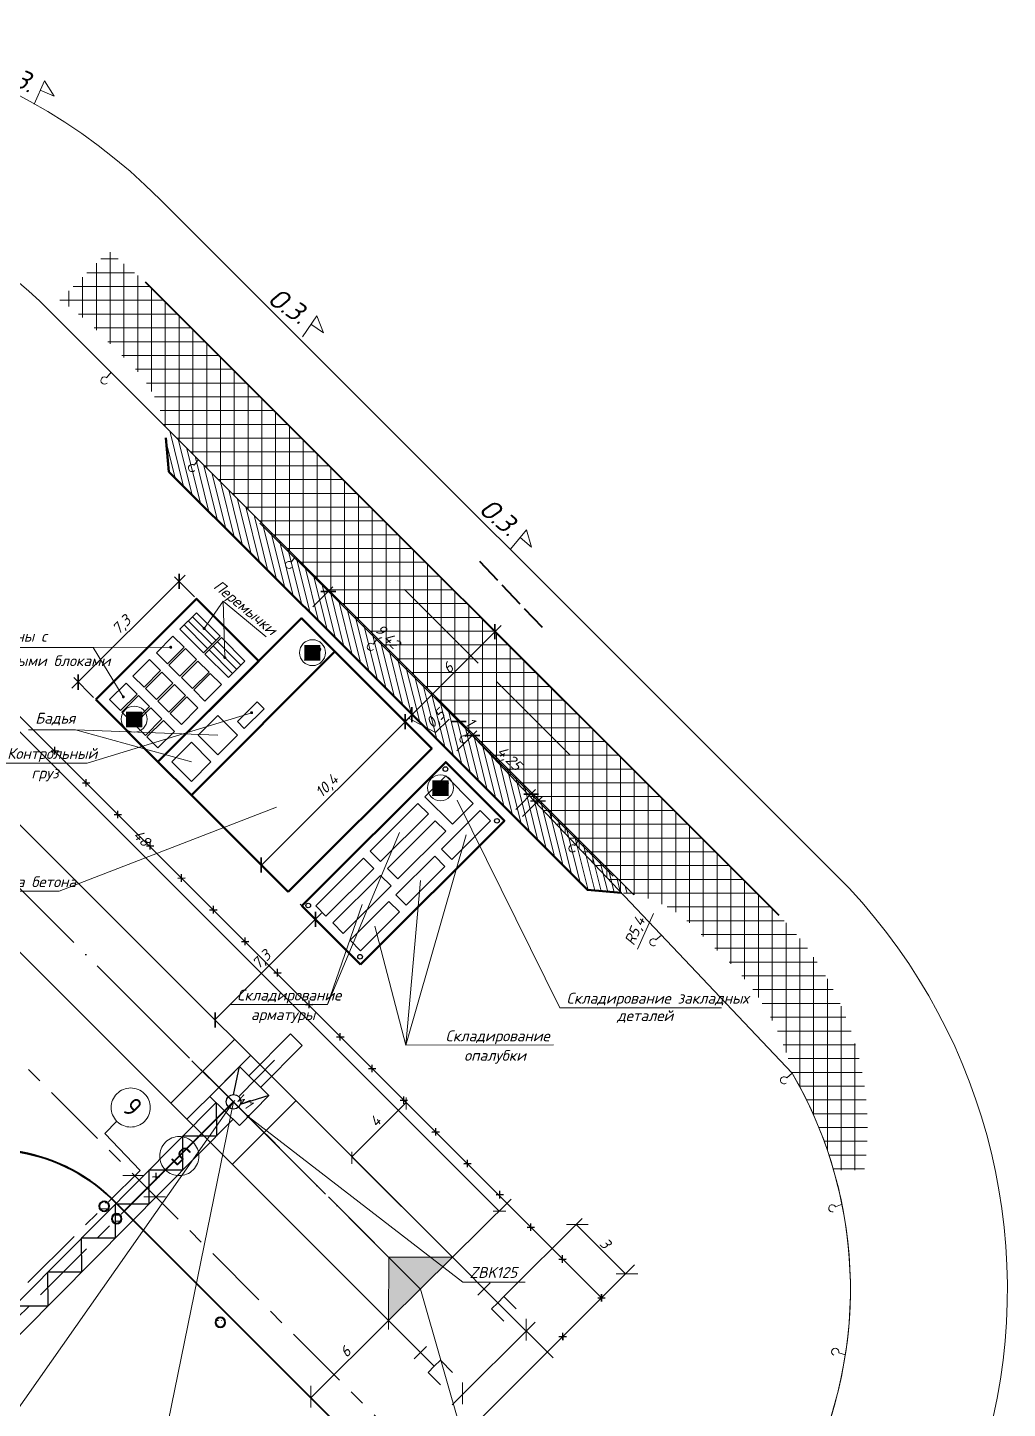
# Model space of a CAD drawing. Header units: millimetres. Extents: x 2279 to 5236, y 896 to 2828.
# Drawn here: x 3051.7 to 3232.1, y 2573.1 to 2827.4 of the extents above; entities that cross this region are included whole.
import ezdxf

# ---------------------------------------------------------------- set-up
doc = ezdxf.new("R2010")
doc.units = ezdxf.units.MM
doc.linetypes.add('ACAD_ISO04W100', pattern=[30, 24, -3, 0, -3])
doc.linetypes.add('ADSK_Линия сетки', pattern=[21, 12, -3, 3, -3])
for name, color, linetype in [('PDF _!!ОСНОВНАЯ', 7, 'Continuous'), ('PDF _!!СЕТИ - ВК', 7, 'Continuous'), ('PDF _!!ТОНКАЯ', 7, 'Continuous'), ('PDF _0', 7, 'Continuous'), ('PDF _СПДС_!!ТОНКАЯ', 7, 'Continuous'), ('PDF _Текст', 7, 'Continuous'), ('оси', 240, 'ACAD_ISO04W100')]:
    doc.layers.add(name, color=color, linetype=linetype)
doc.layers.add('Колонны', color=7, linetype='Continuous', lineweight=18)
doc.layers.add('Перекрытия', color=7, linetype='Continuous', lineweight=18)
doc.styles.add('GOST Common_1', font='GOST_Common.ttf', dxfattribs={"width": 0.9, "height": 1000})
doc.styles.add('PDF ISOCPEUR Italic', font='isocpeui.ttf')
pattern_1 = [(0, (16760.0138, -1012.4767), (0, 2.54), []), (90, (16760.0138, -1012.4767), (-2.54, 2e-16), [])]
pattern_2 = [(104, (16760.0138, -1012.4767), (-1.0977643, -0.27370338), [])]
pattern_3 = [(180, (3046.834, 2550.3535), (-2.000961, -1.143406), [2.858516, -0.571703, 0.02415, -0.547553])]

# ---------------------------------------------------------------- blocks, each defined once
blk = doc.blocks.new('Ось сетки - D10-4847-Первый этаж 0_000')
at = {"layer": 'оси', "lineweight": 18}
for start, end in [(360, 180), (180, 360)]:
    blk.add_arc((0, 0), 5, start, end, dxfattribs=at)

msp = doc.modelspace()

# ---------------------------------------------------------------- hatches: boundary and pattern name
at = {"linetype": 'ByBlock', "lineweight": 15, "ltscale": 10}
h = msp.add_hatch(dxfattribs=at)
h.set_pattern_fill('NET', color=256, scale=0.8)
h.set_pattern_definition(pattern_1)
h.paths.add_polyline_path([(3070.89, 2765.18, -0.147926), (3076.79, 2754.23), (3126.3, 2704.72), (3137.73, 2716.15), (3134.9, 2718.98), (3073.31, 2780.6), (3066.62, 2786.31), (3057.55, 2777.25, -0.04845), (3064, 2772.03)])
h.paths.add_polyline_path([(3129.61, 2706.77), (3131.41, 2708.57), (3128.01, 2711.96), (3126.22, 2710.17)], flags=25)
h.paths.add_polyline_path([(3113.88, 2716.04), (3118.49, 2711.48), (3121.86, 2714.89), (3117.25, 2719.46)], flags=25)
h = msp.add_hatch(dxfattribs=at)
h.set_pattern_fill('JIS_WOOD', color=256, scale=1.6, angle=59)
h.set_pattern_definition(pattern_2)
h.paths.add_polyline_path([(3077.7, 2745.63), (3110.86, 2712.48), (3122.45, 2700.88), (3126.3, 2704.72), (3076.79, 2754.23, -0.027617), (3077.14, 2751.88)])
h.paths.add_polyline_path([(3084.39, 2723.79), (3095.81, 2714.37), (3098.86, 2718.07), (3087.44, 2727.49)], flags=25)
at = {"linetype": 'ByBlock', "lineweight": 20, "ltscale": 10}
h = msp.add_hatch(dxfattribs=at)
h.set_pattern_fill('ANSI31', color=256, scale=0.0024)
h.set_pattern_definition([(45, (16760.01376, -1012.476673), (-0.0053881536726, 0.0053881536726), [])])
h.paths.add_polyline_path([(3118.11, 2589.25), (3124.01, 2595.08), (3118.19, 2600.9)])
h.paths.add_polyline_path([(3118.19, 2600.9), (3124.01, 2595.08), (3129.89, 2600.9)])
h.paths.add_polyline_path([(3005.55, 2725.25), (2999.69, 2719.39), (3005.55, 2713.54)])
h.paths.add_polyline_path([(3075.33, 2629.58), (3072.45, 2632.46), (3066.84, 2626.84), (3069.71, 2623.96)], flags=9)
at = {"linetype": 'ByBlock', "lineweight": 15, "ltscale": 10}
h = msp.add_hatch(dxfattribs=at)
h.set_pattern_fill('NET', color=256, scale=0.8)
h.set_pattern_definition(pattern_1)
h.paths.add_polyline_path([(3161.04, 2668.02, -0.174775), (3174.3, 2661.79), (3177.17, 2658.9), (3178.89, 2657.18, -0.026163), (3182.27, 2653.77, -0.126575), (3192.47, 2634.81, -0.06163), (3200.1, 2616.94), (3205.78, 2616.94, 0.034268), (3206.33, 2624.47, 0.199067), (3189.96, 2663.95), (3137.73, 2716.15), (3126.3, 2704.72)])
h = msp.add_hatch(dxfattribs=at)
h.set_pattern_fill('JIS_WOOD', color=256, scale=1.6, angle=59)
h.set_pattern_definition(pattern_2)
h.paths.add_polyline_path([(3154.75, 2668.58), (3160.96, 2668.02, -0.027956), (3163.34, 2667.68), (3126.3, 2704.72), (3123.59, 2702.01), (3122.46, 2700.87), (3123.32, 2700.01)])
h.paths.add_polyline_path([(3126.55, 2696.63), (3129.96, 2700.04), (3126.56, 2703.43), (3123.15, 2700.02)], flags=25)
at = {"layer": 'Колонны', "lineweight": 9}
h = msp.add_hatch(dxfattribs=at)
h.set_pattern_fill('FP_1', color=256, scale=0.003601, angle=135, style=0, pattern_type=2)
h.set_pattern_definition(pattern_3)
h.paths.add_polyline_path([(3066.41, 2610.93), (3066.25, 2611.05), (3066.07, 2611.14), (3065.87, 2611.19), (3065.67, 2611.19), (3065.47, 2611.14), (3065.29, 2611.05), (3065.13, 2610.93), (3065.01, 2610.77), (3064.92, 2610.59), (3064.88, 2610.39), (3064.88, 2610.19), (3064.92, 2610), (3065.01, 2609.81), (3065.13, 2609.66), (3065.29, 2609.53), (3065.47, 2609.44), (3065.67, 2609.4), (3065.87, 2609.4), (3066.07, 2609.44), (3066.25, 2609.53), (3066.41, 2609.66), (3066.53, 2609.81), (3066.62, 2610), (3066.67, 2610.19), (3066.67, 2610.39), (3066.62, 2610.59), (3066.53, 2610.77)])
h = msp.add_hatch(dxfattribs=at)
h.set_pattern_fill('FP_1', color=256, scale=0.003601, angle=135, style=0, pattern_type=2)
h.set_pattern_definition(pattern_3)
h.paths.add_polyline_path([(3068.7, 2608.64), (3068.54, 2608.76), (3068.36, 2608.85), (3068.16, 2608.9), (3067.96, 2608.9), (3067.77, 2608.85), (3067.58, 2608.76), (3067.43, 2608.64), (3067.3, 2608.48), (3067.21, 2608.3), (3067.17, 2608.1), (3067.17, 2607.9), (3067.21, 2607.7), (3067.3, 2607.52), (3067.43, 2607.36), (3067.58, 2607.24), (3067.77, 2607.15), (3067.96, 2607.11), (3068.16, 2607.11), (3068.36, 2607.15), (3068.54, 2607.24), (3068.7, 2607.36), (3068.82, 2607.52), (3068.91, 2607.7), (3068.96, 2607.9), (3068.96, 2608.1), (3068.91, 2608.3), (3068.82, 2608.48)])
h = msp.add_hatch(dxfattribs=at)
h.set_pattern_fill('FP_1', color=256, scale=0.003601, angle=135, style=0, pattern_type=2)
h.set_pattern_definition(pattern_3)
h.paths.add_polyline_path([(3087.8, 2589.54), (3087.64, 2589.66), (3087.46, 2589.75), (3087.26, 2589.8), (3087.06, 2589.8), (3086.86, 2589.75), (3086.68, 2589.66), (3086.52, 2589.54), (3086.4, 2589.38), (3086.31, 2589.2), (3086.27, 2589), (3086.27, 2588.8), (3086.31, 2588.6), (3086.4, 2588.42), (3086.52, 2588.27), (3086.68, 2588.14), (3086.86, 2588.05), (3087.06, 2588.01), (3087.26, 2588.01), (3087.46, 2588.05), (3087.64, 2588.14), (3087.8, 2588.27), (3087.92, 2588.42), (3088.01, 2588.6), (3088.06, 2588.8), (3088.06, 2589), (3088.01, 2589.2), (3087.92, 2589.38)])

# ---------------------------------------------------------------- linework, layer by layer
at = {"linetype": 'ByBlock', "lineweight": 15, "ltscale": 10}
for p, q in [((3076.1, 2795.8), (3200.45, 2671.45)), ((3055.92, 2775.1), (3163.34, 2667.68)), ((2998.12, 2752.65), (3157.35, 2593.43)), ((3014.11, 2733.81), (3138.5, 2609.41)), ((3137.73, 2716.15), (3189.99, 2663.93)), ((3126.3, 2704.72), (3192.47, 2634.81)), ((3089.57, 2629.51), (2957.28, 2441.06)), ((3089.57, 2629.51), (3045.91, 2414.94)), ((3111.39, 2619.4), (3121.38, 2629.39)), ((3121.38, 2630.31), (3121.38, 2628.11)), ((3111.39, 2620.32), (3111.39, 2618.12)), ((3129.83, 2600.97), (3111.39, 2619.4)), ((3073.17, 2615.94), (3069.19, 2615.94)), ((3077.09, 2612.01), (3073.11, 2612.01)), ((3129.89, 2600.9), (3140.71, 2611.62)), ((3137.42, 2609.41), (3139.77, 2609.41)), ((3139.4, 2593.66), (3153.81, 2608.07)), ((3150.94, 2606.96), (3154.93, 2606.96)), ((3152.7, 2606.96), (3161.79, 2597.87)), ((3157.35, 2593.43), (3163.44, 2599.52)), ((3160.04, 2597.87), (3164.02, 2597.87)), ((3157.35, 2593.43), (3121.39, 2557.47)), ((3138.26, 2592.53), (3148.43, 2582.37)), ((3118.11, 2587.57), (3118.11, 2591.55)), ((3118.11, 2589.25), (3103.86, 2575)), ((3129.85, 2573.71), (3145.12, 2588.97)), ((3143.47, 2585.57), (3143.47, 2589.55)), ((3103.86, 2573.25), (3103.86, 2577.23)), ((3131.75, 2573.85), (3131.75, 2577.84))]:
    msp.add_line(p, q, dxfattribs=at)
at = {"linetype": 'ByBlock', "lineweight": 40, "ltscale": 10}
for p, q in [((3073.31, 2780.6), (3189.99, 2663.93)), ((3069.46, 2609.4), (3089.57, 2629.51)), ((3067.17, 2611.69), (3127.29, 2551.58))]:
    msp.add_line(p, q, dxfattribs=at)
at = {"linetype": 'ByBlock', "lineweight": 20, "ltscale": 10}
for p, q in [((3129.83, 2600.97), (3005.62, 2725.18)), ((3118.11, 2589.25), (2993.9, 2713.46)), ((3089.77, 2641.02), (3078.05, 2629.31)), ((3086.88, 2632.21), (3092.73, 2638.06)), ((3089.57, 2629.51), (3083.92, 2635.17)), ((3081.02, 2626.34), (3086.87, 2632.2)), ((3101.08, 2629.71), (3089.37, 2617.99)), ((3089.57, 2629.51), (3100.32, 2618.76)), ((3089.57, 2629.51), (3095.23, 2623.85)), ((3118.19, 2600.9), (3118.11, 2589.25)), ((3118.11, 2589.25), (3129.89, 2600.9)), ((3129.89, 2600.9), (3118.19, 2600.9)), ((3129.83, 2600.97), (3138.26, 2592.53)), ((3124.04, 2595.04), (3183.27, 2388.03)), ((3135.73, 2595.08), (3134.6, 2593.95)), ((3135.73, 2595.08), (3136.86, 2596.21)), ((3138.26, 2592.53), (3137.13, 2591.4)), ((3138.26, 2592.53), (3139.4, 2593.66)), ((3139.4, 2593.66), (3141.66, 2591.4)), ((3137.13, 2591.4), (3139.4, 2589.14)), ((3118.11, 2589.25), (3126.55, 2580.81)), ((3124.01, 2583.35), (3122.88, 2582.22)), ((3124.01, 2583.35), (3125.14, 2584.48)), ((3126.55, 2580.81), (3125.42, 2579.68)), ((3125.42, 2579.68), (3127.68, 2577.42)), ((3126.55, 2580.81), (3127.68, 2581.94)), ((3127.68, 2581.94), (3129.94, 2579.68))]:
    msp.add_line(p, q, dxfattribs=at)
at = {"linetype": 'ACAD_ISO04W100', "lineweight": 25}
for p, q in [((3124.04, 2595.04), (2999.69, 2719.39)), ((3089.57, 2629.51), (3124.04, 2595.04))]:
    msp.add_line(p, q, dxfattribs=at)
at = {"linetype": 'ByBlock', "lineweight": 15, "ltscale": 10}
for centre, radius, start, end in [((2999.69, 2719.39), 108.06, 45, 171.4857), ((2999.69, 2719.39), 79.15, 44.7387, 171.4857), ((3124.04, 2595.04), 108.06, 286.0024, 45), ((3124.04, 2595.04), 79.15, 286.0024, 30.1627), ((3124.05, 2595.05), 79.14, 331.701, 30.1618)]:
    msp.add_arc(centre, radius, start, end, dxfattribs=at)
at = {"linetype": 'ByBlock', "lineweight": 40, "ltscale": 10}
msp.add_arc((3045.03, 2588.81), 31.84, 45.9396, 118.9264, dxfattribs=at)
at = {"layer": 'PDF _!!ОСНОВНАЯ', "lineweight": 50}
msp.add_lwpolyline([(3160.99, 2668.02), (3154.75, 2668.58), (3110.86, 2712.48), (3077.7, 2745.63), (3077.14, 2751.87)], dxfattribs=at)
at = {"layer": 'PDF _!!ОСНОВНАЯ', "lineweight": 40}
for points in [[(3138.25, 2725.58), (3134.94, 2729.07)], [(3142.39, 2721.25), (3139.07, 2724.74)], [(3146.52, 2716.91), (3143.2, 2720.37)]]:
    msp.add_lwpolyline(points, dxfattribs=at)
at = {"layer": 'PDF _!!ОСНОВНАЯ', "lineweight": 25}
for points in [[(3119.36, 2725.62), (3119.36, 2725.62)], [(3134.63, 2710.34), (3121.05, 2723.92)], [(3136.32, 2708.65), (3136.32, 2708.65)], [(3151.6, 2693.38), (3138.02, 2706.96)]]:
    msp.add_lwpolyline(points, dxfattribs=at)
at = {"layer": 'PDF _!!ОСНОВНАЯ', "lineweight": 50}
for points in [[(3099.64, 2668.21), (3126.1, 2694.66), (3108.28, 2712.51), (3081.83, 2686.03)], [(3112.99, 2654.83), (3102.19, 2665.67), (3128.67, 2692.12), (3139.47, 2681.32)]]:
    msp.add_lwpolyline(points, close=True, dxfattribs=at)
at = {"layer": 'PDF _!!ОСНОВНАЯ', "lineweight": 25}
for points in [[(3091.58, 2698.35), (3095.21, 2701.94), (3093.92, 2703.23), (3090.33, 2699.61)], [(3090.33, 2697.07), (3086.71, 2693.44), (3083.08, 2697.07), (3086.71, 2700.69)], [(3085.42, 2692.19), (3081.83, 2688.57), (3078.21, 2692.19), (3081.83, 2695.78)], [(3124.84, 2685.76), (3129.92, 2680.68), (3133.75, 2684.5), (3128.67, 2689.58)], [(3116.68, 2673.8), (3125.49, 2682.57), (3123.56, 2684.5), (3114.78, 2675.7)], [(3119.86, 2670.62), (3128.67, 2679.39), (3126.74, 2681.32), (3117.97, 2672.55)], [(3129.79, 2674.17), (3136.93, 2681.32), (3135.04, 2683.22), (3127.89, 2676.1)], [(3106.62, 2663.74), (3115.43, 2672.55), (3113.5, 2674.44), (3104.73, 2665.67)], [(3121.39, 2665.77), (3128.53, 2672.92), (3126.64, 2674.82), (3119.49, 2667.7)], [(3109.81, 2660.56), (3118.61, 2669.36), (3116.68, 2671.26), (3107.91, 2662.49)], [(3112.99, 2657.37), (3120.13, 2664.52), (3118.2, 2666.42), (3111.09, 2659.3)]]:
    msp.add_lwpolyline(points, close=True, dxfattribs=at)
for centre in [(3128.62, 2690.85), (3138.1, 2681.3), (3103.35, 2665.72), (3112.9, 2656.27)]:
    msp.add_circle(centre, 0.423, dxfattribs=at)
at = {"layer": 'PDF _!!СЕТИ - ВК', "lineweight": 20}
for points in [[(3080.71, 2726.57), (3059.85, 2705.74)], [(3082.41, 2722.6), (3078.71, 2726.29)], [(3132.16, 2698.46), (3105.91, 2724.7)], [(3121.32, 2699.74), (3138.86, 2717.29)], [(3134.9, 2718.98), (3138.59, 2715.29)], [(3063.81, 2704.01), (3060.16, 2707.7)], [(3118.41, 2702.35), (3122.03, 2698.76)], [(3119.69, 2703.64), (3123.32, 2700.01), (3119.63, 2703.71)], [(3120.07, 2698.46), (3123.59, 2702.01)], [(3094.72, 2673.14), (3122.34, 2700.72)], [(3124.03, 2696.76), (3120.34, 2700.45)], [(3121.83, 2700.25), (3126.77, 2697.58), (3129.28, 2700.05)], [(3129.89, 2700.72), (3134.7, 2695.92)], [(3141.57, 2683.42), (3145.23, 2687.08)], [(3144.55, 2686.09), (3159.52, 2671.09)], [(3132.43, 2678.71), (3121.35, 2639.97), (3124, 2670.31)], [(3091.89, 2675.97), (3095.58, 2672.28)], [(3097.55, 2670.31), (3093.85, 2673.97)], [(3101.88, 2665.98), (3105.54, 2662.28)], [(3105.81, 2664.28), (3086.18, 2644.62)], [(3163.99, 2657.68), (3166.91, 2664.22)], [(3115.6, 2661.91), (3121.35, 2639.97), (3148.49, 2640.02)]]:
    msp.add_lwpolyline(points, dxfattribs=at)
for points in [[(3146.52, 2685.82), (3142.83, 2682.13)], [(3087.02, 2643.77), (3083.36, 2647.46)]]:
    msp.add_lwpolyline(points, close=True, dxfattribs=at)
at = {"layer": 'PDF _!!ТОНКАЯ', "lineweight": 20}
for points in [[(3052.87, 2813.35), (3054.77, 2817.63), (3056.55, 2814.79), (3054.01, 2815.92)], [(3102.28, 2770.48), (3104.92, 2774.35), (3106.15, 2771.23), (3103.86, 2772.81)], [(3067.05, 2763.98), (3066.21, 2762.95)], [(3083.17, 2747.86), (3082.33, 2746.83)], [(3094.46, 2736.15), (3108.18, 2722.43)], [(3140.57, 2731.35), (3143.55, 2734.95), (3144.49, 2731.74), (3142.35, 2733.52)], [(3101.02, 2730.01), (3100.18, 2728.98)], [(3104.22, 2720.74), (3107.91, 2724.43)], [(3084.2, 2716.74), (3087.66, 2721.79), (3095.6, 2715.21)], [(3087.99, 2711.39), (3087.66, 2721.79)], [(3116.11, 2714.92), (3115.28, 2713.88)], [(3069.3, 2704.15), (3063.78, 2713.22), (3031.5, 2713.22)], [(3078.04, 2713.29), (3063.78, 2713.22)], [(3092.94, 2701.23), (3062.63, 2691.95), (3046.71, 2691.95)], [(3130.74, 2694.22), (3134.43, 2697.91)], [(3133.15, 2697.88), (3132.31, 2696.85)], [(3132.46, 2698.18), (3145.54, 2685.11)], [(3153.24, 2677.79), (3152.4, 2676.76)], [(3168.41, 2660.23), (3167.39, 2659.38)], [(3192.47, 2634.81), (3191.46, 2633.96)], [(3192.47, 2634.81), (3191.46, 2633.96)], [(3092.28, 2626.84), (3131.84, 2596.29), (3143.32, 2596.29)], [(3201.69, 2610.68), (3200.45, 2610.2)], [(3202.3, 2582.93), (3201.03, 2583.32)]]:
    msp.add_lwpolyline(points, dxfattribs=at)
at = {"layer": 'PDF _!!ТОНКАЯ', "lineweight": 50}
for points in [[(3064.22, 2703.64), (3082.78, 2722.23), (3094.23, 2710.75), (3075.67, 2692.19)], [(3081.83, 2686.03), (3108.28, 2712.51), (3102.12, 2718.64), (3075.67, 2692.19)]]:
    msp.add_lwpolyline(points, close=True, dxfattribs=at)
at = {"layer": 'PDF _!!ТОНКАЯ', "lineweight": 25}
for points in [[(3064.22, 2703.64), (3082.78, 2722.23)], [(3084.81, 2713.05), (3080.51, 2717.39)], [(3085.59, 2713.83), (3081.25, 2718.13)], [(3086.33, 2714.58), (3082.03, 2718.91)], [(3102.25, 2718.54), (3126.1, 2694.66)], [(3084.07, 2712.27), (3079.73, 2716.61)], [(3090.94, 2710), (3086.61, 2714.34)], [(3088.64, 2707.7), (3084.3, 2712.04)], [(3089.42, 2708.48), (3085.08, 2712.82)], [(3090.16, 2709.23), (3085.83, 2713.56)], [(3056, 2694.21), (3057.36, 2694.24)], [(3056.01, 2694.23), (3057.36, 2694.23)], [(3056.68, 2693.57), (3056.68, 2694.92)], [(3056.68, 2693.55), (3056.68, 2694.91)], [(3062.45, 2687.64), (3062.45, 2689)], [(3062.46, 2687.63), (3062.46, 2688.98)], [(3061.78, 2688.29), (3063.13, 2688.32)], [(3061.78, 2688.31), (3063.13, 2688.31)], [(3067.63, 2682.45), (3068.99, 2682.48)], [(3067.64, 2682.46), (3068.99, 2682.46)], [(3068.31, 2681.8), (3068.31, 2683.16)], [(3068.31, 2681.79), (3068.31, 2683.14)], [(3073.57, 2676.68), (3074.92, 2676.72)], [(3073.57, 2676.7), (3074.93, 2676.7)], [(3073.57, 2676.7), (3074.93, 2676.7)], [(3074.25, 2676.04), (3074.25, 2677.4)], [(3074.25, 2676.02), (3074.25, 2677.38)], [(3074.25, 2676.02), (3074.25, 2677.38)], [(3080.02, 2670.12), (3080.02, 2671.47)], [(3080.02, 2670.1), (3080.02, 2671.46)], [(3079.34, 2670.76), (3080.7, 2670.8)], [(3085.2, 2664.92), (3086.55, 2664.95)], [(3085.2, 2664.94), (3086.56, 2664.94)], [(3085.88, 2664.28), (3085.88, 2665.63)], [(3085.88, 2664.26), (3085.88, 2665.61)], [(3091.06, 2659.08), (3092.41, 2659.11)], [(3091.06, 2659.09), (3092.41, 2659.09)], [(3091.73, 2658.43), (3091.73, 2659.79)], [(3091.74, 2658.42), (3091.74, 2659.77)], [(3096.99, 2653.31), (3098.35, 2653.35)], [(3097, 2653.33), (3098.35, 2653.33)], [(3097.67, 2652.67), (3097.67, 2654.03)], [(3097.67, 2652.65), (3097.67, 2654.01)], [(3103.52, 2646.83), (3103.52, 2648.18)], [(3103.53, 2646.81), (3103.53, 2648.17)], [(3102.85, 2647.47), (3104.2, 2647.51)], [(3102.85, 2647.49), (3104.21, 2647.49)], [(3102.25, 2639.93), (3100.11, 2642.07)], [(3108.58, 2641.5), (3109.93, 2641.54)], [(3108.58, 2641.52), (3109.94, 2641.52)], [(3108.58, 2641.52), (3109.94, 2641.52)], [(3109.25, 2640.86), (3109.25, 2642.22)], [(3109.26, 2640.84), (3109.26, 2642.2)], [(3109.26, 2640.84), (3109.26, 2642.2)], [(3088.43, 2630.65), (3081.89, 2637.12)], [(3096.08, 2630.69), (3090.67, 2625.2), (3085.25, 2630.55), (3090.67, 2636.04), (3096.08, 2630.69), (3090.83, 2629.06)], [(3089.62, 2630.86), (3090.67, 2636.04)], [(3090.7, 2630.65), (3097.17, 2637.19)], [(3114.43, 2635.66), (3115.79, 2635.7)], [(3115.11, 2635.02), (3115.11, 2636.37)], [(3115.11, 2635), (3115.11, 2636.36)], [(3120.97, 2629.18), (3120.97, 2630.53)], [(3120.97, 2629.16), (3120.97, 2630.51)], [(3086.4, 2629.44), (3086.43, 2623.2), (3080.2, 2623.2)], [(3081.96, 2621.85), (3088.46, 2628.39)], [(3089.85, 2629.23), (3089.28, 2629.81)], [(3089.31, 2629.23), (3089.85, 2629.81)], [(3097.24, 2621.92), (3090.7, 2628.39)], [(3120.29, 2629.82), (3121.64, 2629.85)], [(3120.29, 2629.84), (3121.65, 2629.84)], [(3080.17, 2623.17), (3080.23, 2616.94), (3074, 2616.94)], [(3126.14, 2623.98), (3127.5, 2624.01)], [(3126.15, 2623.99), (3127.5, 2623.99)], [(3126.82, 2623.33), (3126.82, 2624.69)], [(3126.83, 2623.32), (3126.83, 2624.67)], [(3132, 2618.14), (3133.35, 2618.17)], [(3132, 2618.15), (3133.36, 2618.15)], [(3132.68, 2617.49), (3132.68, 2618.85)], [(3132.68, 2617.48), (3132.68, 2618.83)], [(3073.97, 2616.9), (3074, 2610.67), (3067.8, 2610.67)], [(3074.65, 2615.75), (3076, 2615.79)], [(3075.32, 2615.08), (3075.32, 2616.43)], [(3138.66, 2611.78), (3138.66, 2613.13)], [(3138.66, 2611.76), (3138.66, 2613.11)], [(3067.77, 2610.64), (3067.8, 2604.41), (3061.57, 2604.41)], [(3137.98, 2612.42), (3139.34, 2612.45)], [(3137.99, 2612.44), (3139.34, 2612.44)], [(3143.67, 2606.41), (3145.03, 2606.44)], [(3143.67, 2606.43), (3145.03, 2606.43)], [(3143.68, 2606.43), (3145.03, 2606.43)], [(3144.35, 2605.77), (3144.35, 2607.12)], [(3144.35, 2605.75), (3144.35, 2607.1)], [(3144.35, 2605.75), (3144.35, 2607.1)], [(3061.57, 2604.37), (3061.61, 2598.18), (3055.38, 2598.14)], [(3149.52, 2600.56), (3150.88, 2600.59)], [(3149.53, 2600.58), (3150.88, 2600.58)], [(3150.2, 2599.92), (3150.2, 2601.27)], [(3150.2, 2599.9), (3150.2, 2601.25)], [(3055.34, 2598.11), (3055.41, 2591.91), (3049.18, 2591.88)], [(3156.67, 2593.43), (3158.03, 2593.43)], [(3156.67, 2593.42), (3158.03, 2593.42)], [(3156.69, 2593.43), (3158.04, 2593.43)], [(3157.33, 2594.1), (3157.37, 2592.75)], [(3157.35, 2592.75), (3157.35, 2594.1)], [(3157.35, 2594.1), (3157.35, 2592.75)], [(3149.52, 2586.28), (3150.88, 2586.28)], [(3149.52, 2586.28), (3150.88, 2586.28)], [(3149.54, 2586.28), (3150.89, 2586.28)], [(3150.18, 2586.96), (3150.22, 2585.6)], [(3150.2, 2586.96), (3150.2, 2585.6)], [(3150.2, 2586.96), (3150.2, 2585.6)]]:
    msp.add_lwpolyline(points, dxfattribs=at)
for points in [[(3079.73, 2716.61), (3082.78, 2719.66), (3087.11, 2715.36), (3084.07, 2712.27)], [(3075.4, 2712.27), (3078.44, 2715.36), (3080.51, 2713.32), (3077.43, 2710.24)], [(3084.3, 2712.04), (3087.38, 2715.08), (3091.69, 2710.75), (3088.64, 2707.7)], [(3077.7, 2710), (3080.75, 2713.05), (3082.78, 2711.02), (3079.73, 2707.97)], [(3071.06, 2707.97), (3074.14, 2711.02), (3076.17, 2708.99), (3073.13, 2705.94)], [(3080, 2707.7), (3083.05, 2710.75), (3085.08, 2708.72), (3082.03, 2705.67)], [(3066.76, 2703.64), (3069.81, 2706.69), (3071.84, 2704.65), (3068.79, 2701.61)], [(3073.36, 2705.67), (3076.41, 2708.72), (3078.44, 2706.69), (3075.4, 2703.64)], [(3082.27, 2705.43), (3085.32, 2708.48), (3087.38, 2706.45), (3084.3, 2703.37)], [(3069.03, 2701.33), (3072.11, 2704.42), (3074.14, 2702.35), (3071.06, 2699.3)], [(3075.67, 2703.37), (3078.71, 2706.45), (3080.75, 2704.42), (3077.7, 2701.33)], [(3077.94, 2701.1), (3081.02, 2704.15), (3083.05, 2702.11), (3080, 2699.07)], [(3071.33, 2699.07), (3074.38, 2702.11), (3076.41, 2700.08), (3073.36, 2697.03)], [(3073.63, 2696.76), (3076.68, 2699.81), (3078.71, 2697.78), (3075.67, 2694.73)]]:
    msp.add_lwpolyline(points, close=True, dxfattribs=at)
at = {"layer": 'PDF _!!ТОНКАЯ', "color": 7, "lineweight": 0, "true_color": 0xffffff}
for points in [[(3102.63, 2710.89), (3105.57, 2710.89)], [(3069.81, 2698.63), (3072.79, 2698.63)], [(3126.2, 2685.96), (3129.21, 2685.96)]]:
    msp.add_lwpolyline(points, dxfattribs=at)
at = {"layer": 'PDF _!!ТОНКАЯ', "lineweight": 20}
for centre in [(3104.13, 2712.29), (3071.31, 2700.06), (3127.7, 2687.4)]:
    msp.add_circle(centre, 2.39, dxfattribs=at)
at = {"layer": 'PDF _!!ТОНКАЯ', "lineweight": 25}
msp.add_circle((3089.6, 2629.55), 1.34, dxfattribs=at)
at = {"layer": 'PDF _!!ТОНКАЯ', "lineweight": 20}
for centre, start, end in [((3065.83, 2762.43), 50.6653, 315.4743), ((3081.95, 2746.3), 50.6653, 315.4743), ((3099.8, 2728.45), 50.6653, 315.4743), ((3114.89, 2713.36), 50.6653, 315.4743), ((3131.93, 2696.33), 50.6653, 315.4743), ((3152.02, 2676.23), 50.6653, 315.4743), ((3166.92, 2658.94), 39.701, 304.5099), ((3190.98, 2633.52), 39.701, 304.5099), ((3190.98, 2633.52), 39.701, 304.5099), ((3199.86, 2609.93), 21.0882, 285.8972), ((3200.4, 2583.47), 342.7117, 247.5207)]:
    msp.add_arc(centre, 0.66, start, end, dxfattribs=at)
at = {"layer": 'PDF _!!ТОНКАЯ', "transparency": 33554559}
for points in [[(3084.2, 2716.74), (3083.93, 2716.88), (3083.9, 2716.74)], [(3084.03, 2716.98), (3084.2, 2716.74), (3083.93, 2716.88)], [(3084.2, 2717.02), (3084.03, 2716.98), (3084.2, 2716.74)], [(3084.2, 2716.74), (3084.34, 2716.98), (3084.2, 2717.02)], [(3084.44, 2716.88), (3084.2, 2716.74), (3084.34, 2716.98)], [(3084.47, 2716.74), (3084.44, 2716.88), (3084.2, 2716.74)], [(3083.9, 2716.74), (3083.93, 2716.61), (3084.2, 2716.74)], [(3083.93, 2716.61), (3084.2, 2716.74), (3084.03, 2716.51)], [(3084.2, 2716.74), (3084.03, 2716.51), (3084.2, 2716.47)], [(3084.2, 2716.47), (3084.34, 2716.51), (3084.2, 2716.74)], [(3084.34, 2716.51), (3084.2, 2716.74), (3084.44, 2716.61)], [(3084.2, 2716.74), (3084.44, 2716.61), (3084.47, 2716.74)], [(3078.04, 2713.29), (3077.8, 2713.43), (3077.77, 2713.29)], [(3077.77, 2713.29), (3077.8, 2713.15), (3078.04, 2713.29)], [(3077.9, 2713.53), (3078.04, 2713.29), (3077.8, 2713.43)], [(3077.8, 2713.15), (3078.04, 2713.29), (3077.9, 2713.05)], [(3078.04, 2713.59), (3077.9, 2713.53), (3078.04, 2713.29)], [(3078.04, 2713.29), (3077.9, 2713.05), (3078.04, 2713.02)], [(3078.04, 2713.29), (3078.17, 2713.53), (3078.04, 2713.59)], [(3078.27, 2713.43), (3078.04, 2713.29), (3078.17, 2713.53)], [(3078.31, 2713.29), (3078.27, 2713.43), (3078.04, 2713.29)], [(3078.04, 2713.02), (3078.17, 2713.05), (3078.04, 2713.29)], [(3078.17, 2713.05), (3078.04, 2713.29), (3078.27, 2713.15)], [(3078.04, 2713.29), (3078.27, 2713.15), (3078.31, 2713.29)], [(3087.99, 2711.39), (3087.76, 2711.53), (3087.72, 2711.39)], [(3087.72, 2711.39), (3087.76, 2711.26), (3087.99, 2711.39)], [(3087.86, 2711.63), (3087.99, 2711.39), (3087.76, 2711.53)], [(3087.76, 2711.26), (3087.99, 2711.39), (3087.86, 2711.16)], [(3087.99, 2711.66), (3087.86, 2711.63), (3087.99, 2711.39)], [(3087.99, 2711.39), (3087.86, 2711.16), (3087.99, 2711.12)], [(3087.99, 2711.39), (3088.13, 2711.63), (3087.99, 2711.66)], [(3088.23, 2711.53), (3087.99, 2711.39), (3088.13, 2711.63)], [(3088.3, 2711.39), (3088.23, 2711.53), (3087.99, 2711.39)], [(3087.99, 2711.12), (3088.13, 2711.16), (3087.99, 2711.39)], [(3088.13, 2711.16), (3087.99, 2711.39), (3088.23, 2711.26)], [(3087.99, 2711.39), (3088.23, 2711.26), (3088.3, 2711.39)], [(3069.3, 2704.15), (3069.06, 2704.28), (3069.03, 2704.15)], [(3069.03, 2704.15), (3069.06, 2704.01), (3069.3, 2704.15)], [(3069.16, 2704.38), (3069.3, 2704.15), (3069.06, 2704.28)], [(3069.06, 2704.01), (3069.3, 2704.15), (3069.16, 2703.91)], [(3069.3, 2704.42), (3069.16, 2704.38), (3069.3, 2704.15)], [(3069.3, 2704.15), (3069.16, 2703.91), (3069.3, 2703.87)], [(3069.3, 2704.15), (3069.43, 2704.38), (3069.3, 2704.42)], [(3069.54, 2704.28), (3069.3, 2704.15), (3069.43, 2704.38)], [(3069.57, 2704.15), (3069.54, 2704.28), (3069.3, 2704.15)], [(3069.3, 2703.87), (3069.43, 2703.91), (3069.3, 2704.15)], [(3069.43, 2703.91), (3069.3, 2704.15), (3069.54, 2704.01)], [(3069.3, 2704.15), (3069.54, 2704.01), (3069.57, 2704.15)], [(3092.94, 2701.23), (3092.7, 2701.37), (3092.63, 2701.23)], [(3092.63, 2701.23), (3092.7, 2701.1), (3092.94, 2701.23)], [(3092.8, 2701.47), (3092.94, 2701.23), (3092.7, 2701.37)], [(3092.7, 2701.1), (3092.94, 2701.23), (3092.8, 2701)], [(3092.94, 2701.5), (3092.8, 2701.47), (3092.94, 2701.23)], [(3092.94, 2701.23), (3092.8, 2701), (3092.94, 2700.96)], [(3092.94, 2701.23), (3093.07, 2701.47), (3092.94, 2701.5)], [(3093.18, 2701.37), (3092.94, 2701.23), (3093.07, 2701.47)], [(3093.21, 2701.23), (3093.18, 2701.37), (3092.94, 2701.23)], [(3092.94, 2700.96), (3093.07, 2701), (3092.94, 2701.23)], [(3093.07, 2701), (3092.94, 2701.23), (3093.18, 2701.1)], [(3092.94, 2701.23), (3093.18, 2701.1), (3093.21, 2701.23)], [(3092.29, 2626.86), (3092.02, 2627), (3091.99, 2626.86)], [(3091.99, 2626.86), (3092.02, 2626.69), (3092.29, 2626.86)], [(3092.16, 2627.1), (3092.29, 2626.86), (3092.02, 2627)], [(3092.02, 2626.69), (3092.29, 2626.86), (3092.16, 2626.59)], [(3092.29, 2627.13), (3092.16, 2627.1), (3092.29, 2626.86)], [(3092.29, 2626.86), (3092.16, 2626.59), (3092.29, 2626.56)], [(3092.29, 2626.86), (3092.43, 2627.1), (3092.29, 2627.13)], [(3092.53, 2627), (3092.29, 2626.86), (3092.43, 2627.1)], [(3092.56, 2626.86), (3092.53, 2627), (3092.29, 2626.86)], [(3092.29, 2626.56), (3092.43, 2626.59), (3092.29, 2626.86)], [(3092.43, 2626.59), (3092.29, 2626.86), (3092.53, 2626.69)], [(3092.29, 2626.86), (3092.53, 2626.69), (3092.56, 2626.86)]]:
    msp.add_solid(points, dxfattribs=at)
at = {"layer": 'PDF _!!ТОНКАЯ', "color": 7, "true_color": 0xffffff, "transparency": 33554559}
for points in [[(3102.63, 2713.7), (3105.57, 2713.7), (3102.63, 2710.89)], [(3105.57, 2713.7), (3102.63, 2710.89), (3105.57, 2710.89)], [(3069.81, 2701.44), (3072.79, 2701.44), (3069.81, 2698.63)], [(3072.79, 2701.44), (3069.81, 2698.63), (3072.79, 2698.63)], [(3126.2, 2688.77), (3129.21, 2688.77), (3126.2, 2685.96)], [(3129.21, 2688.77), (3126.2, 2685.96), (3129.21, 2685.96)]]:
    msp.add_solid(points, dxfattribs=at)
at = {"layer": 'PDF _0', "lineweight": 25}
for points in [[(3092.43, 2634.31), (3100.11, 2642.07)], [(3094.56, 2632.18), (3102.25, 2639.93)], [(3090.67, 2636.04), (3096.08, 2630.69)], [(3086.4, 2629.44), (3015.41, 2557.81), (3014.94, 2554.22), (3018.39, 2554.55), (3089.51, 2626.32)]]:
    msp.add_lwpolyline(points, dxfattribs=at)
at = {"layer": 'PDF _0', "transparency": 33554559}
for points in [[(3079.43, 2724.03), (3079.73, 2724.03), (3079.43, 2726.84)], [(3079.73, 2724.03), (3079.43, 2726.84), (3079.73, 2726.84)], [(3105.64, 2723.72), (3105.64, 2723.42), (3108.48, 2723.72)], [(3105.64, 2723.42), (3108.48, 2723.72), (3108.48, 2723.42)], [(3137.58, 2714.75), (3137.88, 2714.75), (3137.58, 2717.56)], [(3137.88, 2714.75), (3137.58, 2717.56), (3137.88, 2717.56)], [(3120.88, 2714.17), (3119.66, 2712.34), (3119.66, 2712.34)], [(3061.14, 2708.28), (3060.83, 2708.28), (3061.14, 2705.43)], [(3060.83, 2708.28), (3061.14, 2705.43), (3060.83, 2705.43)], [(3122.3, 2699.47), (3122.61, 2699.47), (3122.3, 2702.28)], [(3122.61, 2699.47), (3122.3, 2702.28), (3122.61, 2702.28)], [(3122.61, 2702.28), (3122.3, 2702.28), (3122.61, 2699.47)], [(3122.3, 2702.28), (3122.61, 2699.47), (3122.3, 2699.47)], [(3121.05, 2698.18), (3121.35, 2698.18), (3121.05, 2701)], [(3121.35, 2698.18), (3121.05, 2701), (3121.35, 2701)], [(3121.35, 2701), (3121.05, 2701), (3121.35, 2698.18)], [(3121.05, 2701), (3121.35, 2698.18), (3121.05, 2698.18)], [(3132.46, 2699.44), (3132.46, 2699.74), (3129.62, 2699.44)], [(3132.46, 2699.74), (3129.62, 2699.44), (3129.62, 2699.74)], [(3135, 2696.9), (3135, 2697.2), (3132.16, 2696.9)], [(3135, 2697.2), (3132.16, 2696.9), (3132.16, 2697.2)], [(3145.81, 2686.09), (3145.81, 2686.4), (3143, 2686.09)], [(3145.81, 2686.4), (3143, 2686.09), (3143, 2686.4)], [(3147.09, 2684.81), (3147.09, 2685.11), (3144.25, 2684.81)], [(3147.09, 2685.11), (3144.25, 2684.81), (3144.25, 2685.11)], [(3094.53, 2671.77), (3094.84, 2671.77), (3094.53, 2674.58)], [(3094.84, 2671.77), (3094.53, 2674.58), (3094.84, 2674.58)], [(3104.56, 2661.74), (3104.86, 2661.74), (3104.56, 2664.55)], [(3104.86, 2661.74), (3104.56, 2664.55), (3104.86, 2664.55)], [(3086.34, 2646.04), (3086.04, 2646.04), (3086.34, 2643.22)], [(3086.04, 2646.04), (3086.34, 2643.22), (3086.04, 2643.22)], [(3086.04, 2643.22), (3086.34, 2643.22), (3086.04, 2646.04)], [(3086.34, 2643.22), (3086.04, 2646.04), (3086.34, 2646.04)]]:
    msp.add_solid(points, dxfattribs=at)
at = {"layer": 'PDF _СПДС_!!ТОНКАЯ', "lineweight": 20}
for points in [[(3060.49, 2698.08), (3051.86, 2698.08)], [(3081.83, 2692.19), (3060.49, 2698.08), (3086.71, 2697.07)], [(3097.49, 2683.81), (3057.5, 2668.37), (3026.61, 2668.37)], [(3130.77, 2685.11), (3149.7, 2646.88), (3179.47, 2646.88)], [(3120.13, 2679.15), (3106.89, 2647.45), (3113.26, 2665.91)], [(3106.89, 2647.45), (3089.04, 2647.45)]]:
    msp.add_lwpolyline(points, dxfattribs=at)
at = {"layer": 'Колонны', "lineweight": 40}
for centre, start, end in [((3065.77, 2610.29), 135, 225), ((3065.77, 2610.29), 315, 135), ((3065.77, 2610.29), 225, 315), ((3068.06, 2608), 135, 225), ((3068.06, 2608), 315, 135), ((3068.06, 2608), 225, 315), ((3087.16, 2588.9), 315, 135), ((3087.16, 2588.9), 135, 225), ((3087.16, 2588.9), 225, 315)]:
    msp.add_arc(centre, 0.9, start, end, dxfattribs=at)
at = {"layer": 'оси', "linetype": 'ADSK_Линия сетки'}
for p, q in [((3168.51, 2518.84), (2948.42, 2738.93)), ((2962.64, 2507.16), (3072.38, 2616.9)), ((2964.93, 2504.87), (3074.31, 2614.25))]:
    msp.add_line(p, q, dxfattribs=at)
at = {"layer": 'оси'}
for p, q in [((3065.88, 2623.72), (3068.11, 2625.95)), ((3072.38, 2616.9), (3065.88, 2623.72))]:
    msp.add_line(p, q, dxfattribs=at)
at = {"layer": 'Перекрытия'}
msp.add_arc((3045.14, 2589.67), 31.15, 45, 119.866, dxfattribs=at)

# ---------------------------------------------------------------- block references
at = {"layer": 'оси', "lineweight": 18, "xscale": 0.7202559999999996, "yscale": 0.7202559999999996, "zscale": 0.7202559999999996, "rotation": 315.0000000000001}
for p in [(3070.66, 2628.49), (3079.61, 2619.54)]:
    msp.add_blockref('Ось сетки - D10-4847-Первый этаж 0_000', p, dxfattribs=at)

# ---------------------------------------------------------------- texts
at = {"layer": 'PDF _Текст', "attachment_point": 7, "style": 'PDF ISOCPEUR Italic'}
for s, insert, char_height, rotation in [('О.З.', (3045.21, 2818.45), 3.6, 335.3984), ('О.З.', (3095.66, 2776.89), 3.6, 324.9751), ('О.З.', (3134.57, 2738.33), 3.6, 319.681), ('Перемычки', (3085.4, 2723.86), 2, 320.4782), ('7,3', (3068.74, 2715.17), 2, 45), ('9,42', (3115.18, 2716.02), 2, 315.3132), ('9,42', (3115.18, 2716.02), 2, 315.3132), ('6', (3129.28, 2708.28), 2, 45), ('0,5', (3126.55, 2697.9), 2, 45), ('1', (3132.09, 2699.13), 2, 315), ('4,25', (3137.63, 2693.57), 2, 315.3132), ('10,4', (3106.16, 2685.13), 2, 45), ('48', (3070.96, 2678.53), 2, 314.5499), ('R5,4', (3163.72, 2658.02), 2, 65.9948), ('7,3', (3094.5, 2653.5), 2, 44.5499), ('W1', (3089.86, 2629.98), 1.8, 319.2351), ('4', (3115.87, 2624.72), 2, 45.2528), ('3', (3156.85, 2603.29), 2, 314.5499), ('6', (3110.39, 2582.29), 2, 45.2528)]:
    msp.add_mtext(s, dxfattribs=dict(at, insert=insert, char_height=char_height, rotation=rotation))
for s, insert, char_height in [('Поддоны с', (3041.93, 2714), 2), ('газосиликатными блоками', (3032.69, 2709.81), 1.9999), ('18', (3103.03, 2711.29), 2), ('Бадья', (3053.08, 2698.9), 2), ('18', (3070.21, 2699.03), 2), ('Контрольный', (3047.9, 2692.17), 1.9999), ('груз', (3052.37, 2688.58), 2), ('17', (3126.57, 2686.35), 2), ('Место для приёма бетона', (3027.79, 2668.55), 1.9999), ('Складирование', (3090.26, 2647.66), 1.9999), ('Складирование закладных', (3150.92, 2647.09), 1.9999), ('арматуры', (3092.8, 2644.07), 2), ('деталей', (3160.23, 2644.1), 2), ('Складирование', (3128.64, 2640.15), 1.9999), ('опалубки', (3132.06, 2636.56), 2), ('ZBK125 ', (3133.06, 2597.1), 2)]:
    msp.add_mtext(s, dxfattribs=dict(at, insert=insert, char_height=char_height))
at = {"layer": 'оси', "char_height": 3.6013, "width": 2.8063, "attachment_point": 1, "rotation": 135, "style": 'GOST Common_1'}
for s, insert in [('\\fGOST Common|b0|i0|c204|p34|;\\W.9;6', (3070.51, 2626.49)), ('\\fGOST Common|b0|i0|c204|p34|;\\W.9;5', (3079.46, 2617.54))]:
    msp.add_mtext(s, dxfattribs=dict(at, insert=insert))

doc.saveas('drawing.dxf')
